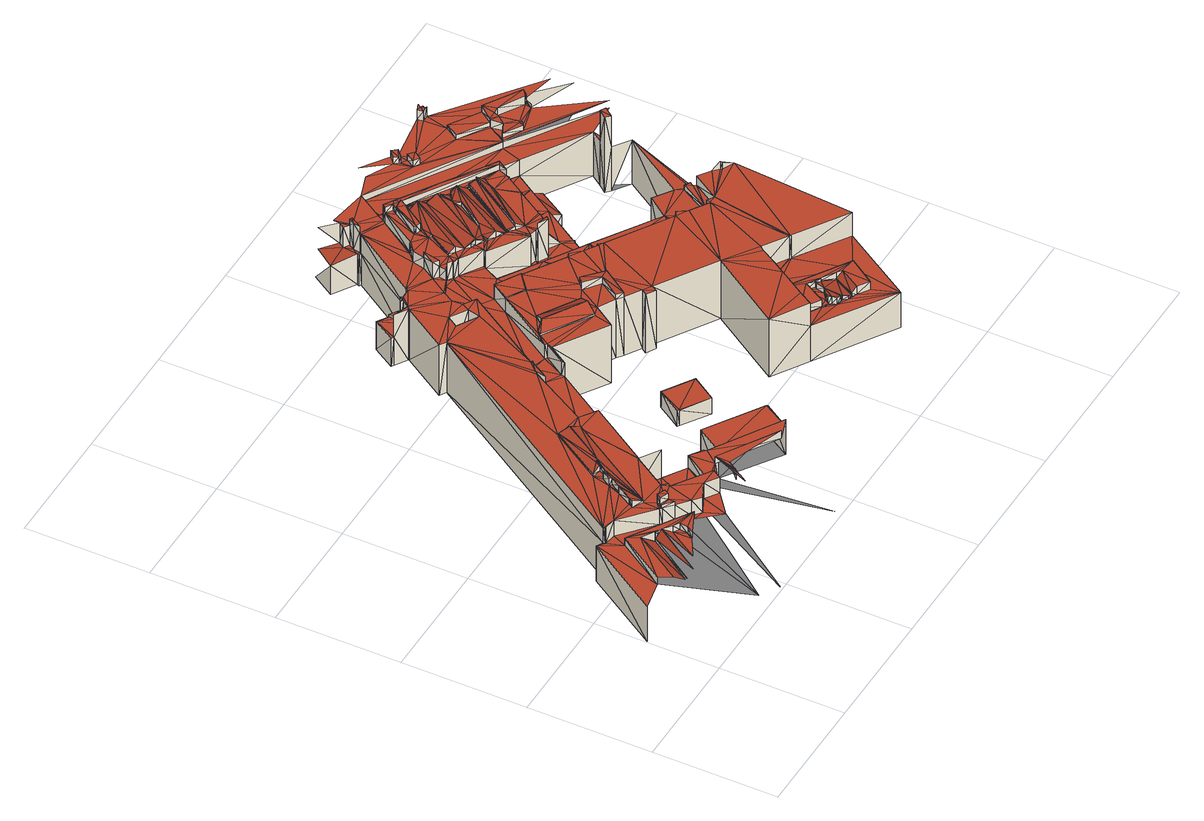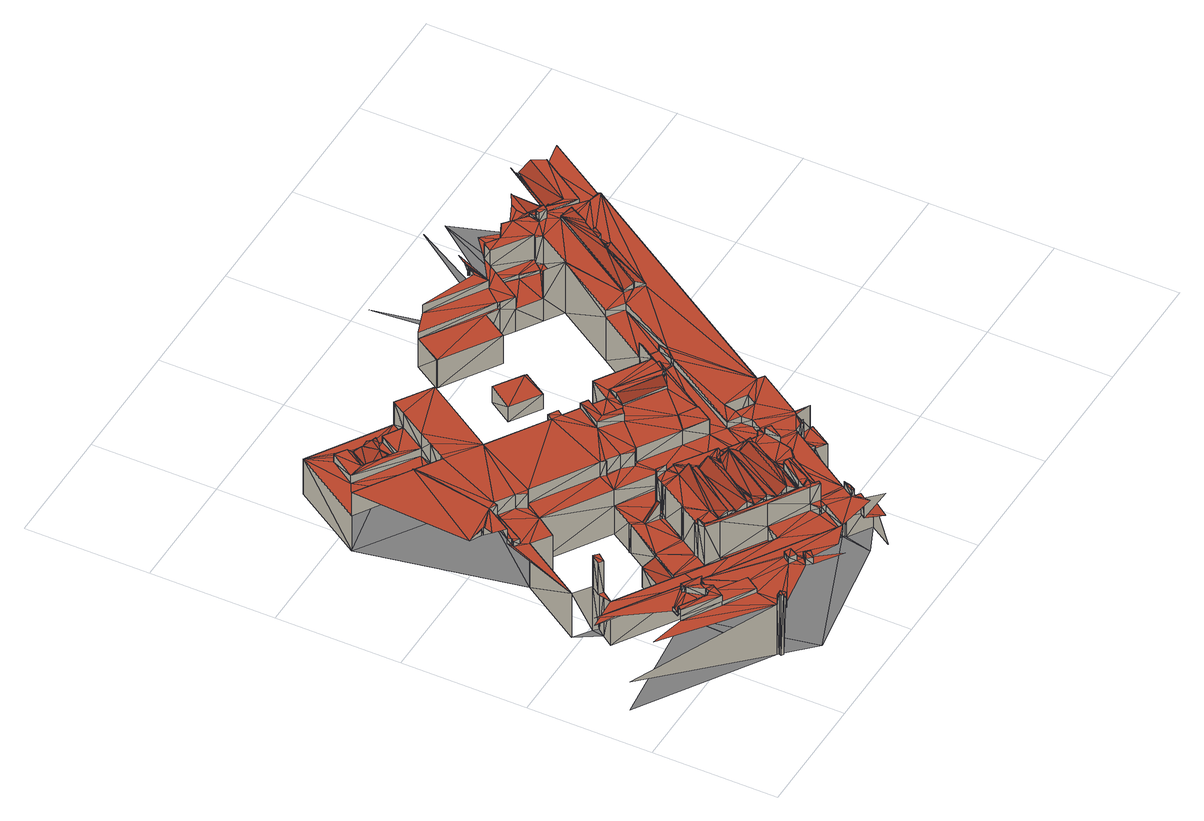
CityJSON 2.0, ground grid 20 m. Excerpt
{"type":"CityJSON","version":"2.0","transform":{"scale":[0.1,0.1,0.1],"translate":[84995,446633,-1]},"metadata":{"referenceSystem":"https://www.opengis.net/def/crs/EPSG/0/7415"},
"CityObjects":{
"building1":{"type":"Building","attributes":{"oorspronkelijk_bouwjaar":1928,"status":"Pand in gebruik","geconstateerd":false,"h_maaiveld":-0.438,"dak_type":"slanted","pw_datum":"2013-12-01","pw_actueel":"yes","pw_bron":"ahn3","reconstructie_methode":"tudelft3d-geoflow","versie_methode":"v21.03.1","kas_warenhuis":false,"ondergronds_type":"above ground","lod11_replace":false,"reconstruction_skipped":false},"geometry":[{"type":"MultiSurface","lod":"2.2","boundaries":[[[0,1,2]],[[0,3,1]],[[4,5,3]],[[1,6,2]],[[4,7,8]],[[9,2,6]],[[7,10,8]],[[1,3,11]],[[5,11,3]],[[5,4,8]],[[8,10,12]],[[1,9,6]],[[13,9,1]],[[13,1,14]],[[15,16,12]],[[14,1,11]],[[17,13,18]],[[18,13,14]],[[19,20,14]],[[20,17,18]],[[20,18,14]],[[16,21,22]],[[23,22,21]],[[19,14,24]],[[17,20,24]],[[20,19,24]],[[25,14,11]],[[5,8,26]],[[24,14,25]],[[5,26,27]],[[8,12,28]],[[28,26,8]],[[5,27,22]],[[29,23,30]],[[31,26,12]],[[26,28,12]],[[32,29,30]],[[31,16,33]],[[26,31,27]],[[34,32,35]],[[27,31,33]],[[25,11,36]],[[33,16,22]],[[5,37,11]],[[27,33,22]],[[22,23,29]],[[24,25,36]],[[22,38,5]],[[17,24,39]],[[40,41,34]],[[42,43,40]],[[29,32,44]],[[36,11,45]],[[41,32,34]],[[43,41,40]],[[46,24,47]],[[48,24,46]],[[44,32,49]],[[47,24,36]],[[49,32,41]],[[43,50,41]],[[45,11,37]],[[29,38,22]],[[50,44,49]],[[50,49,41]],[[44,38,29]],[[51,24,48]],[[42,38,43]],[[38,37,5]],[[52,53,46]],[[54,55,9]],[[48,46,56]],[[50,38,44]],[[53,56,46]],[[43,38,50]],[[52,46,57]],[[47,36,45]],[[58,47,45]],[[59,48,53]],[[60,47,58]],[[53,48,56]],[[58,45,60]],[[61,46,47]],[[60,45,62]],[[52,57,53]],[[63,47,60]],[[64,63,60]],[[65,63,64]],[[57,46,61]],[[66,62,45]],[[39,24,51]],[[63,67,47]],[[64,60,68]],[[66,60,62]],[[69,70,65]],[[65,67,63]],[[67,61,47]],[[59,51,48]],[[65,64,71]],[[59,53,72]],[[69,65,73]],[[74,17,39]],[[68,60,75]],[[75,60,66]],[[70,67,65]],[[72,53,57]],[[68,71,64]],[[69,76,70]],[[66,45,37]],[[65,71,73]],[[76,69,73]],[[72,51,59]],[[68,75,77]],[[71,68,77]],[[77,75,78]],[[70,79,67]],[[71,77,78]],[[73,71,78]],[[76,80,70]],[[78,75,79]],[[81,75,66]],[[82,72,57]],[[76,73,80]],[[79,73,78]],[[80,79,70]],[[80,73,79]],[[81,66,37]],[[79,75,83]],[[72,82,51]],[[83,75,81]],[[82,84,51]],[[67,85,61]],[[86,82,57]],[[39,51,84]],[[81,37,87]],[[67,79,85]],[[82,88,84]],[[83,81,87]],[[88,39,84]],[[87,37,89]],[[86,57,90]],[[83,91,79]],[[86,88,82]],[[92,83,87]],[[93,39,86]],[[86,39,88]],[[93,94,39]],[[93,86,95]],[[96,17,74]],[[79,91,85]],[[95,94,93]],[[74,39,94]],[[92,97,83]],[[90,57,98]],[[95,86,90]],[[92,87,97]],[[99,87,89]],[[95,90,94]],[[97,91,83]],[[74,94,100]],[[90,100,94]],[[85,101,102]],[[91,103,85]],[[91,104,101]],[[61,85,105]],[[106,74,107]],[[103,101,85]],[[102,101,108]],[[103,91,101]],[[107,74,100]],[[57,61,109]],[[90,110,100]],[[97,87,99]],[[111,55,54]],[[110,106,107]],[[108,112,102]],[[17,113,13]],[[13,114,9]],[[115,110,90]],[[100,110,107]],[[110,116,106]],[[101,112,108]],[[115,90,98]],[[99,89,117]],[[118,101,104]],[[115,119,110]],[[120,112,101]],[[91,121,104]],[[85,102,105]],[[119,116,110]],[[115,98,119]],[[116,119,98]],[[122,91,97]],[[118,120,101]],[[97,99,117]],[[123,102,112]],[[106,96,74]],[[111,124,55]],[[98,57,125]],[[120,126,112]],[[127,97,117]],[[128,54,9]],[[118,104,129]],[[122,121,91]],[[104,121,129]],[[130,106,116]],[[122,97,127]],[[131,120,118]],[[105,102,123]],[[131,126,120]],[[61,105,109]],[[127,117,122]],[[118,132,126]],[[131,118,126]],[[130,116,98]],[[122,117,121]],[[118,133,132]],[[134,112,126]],[[133,126,132]],[[118,129,135]],[[123,112,134]],[[136,124,137]],[[121,138,129]],[[130,96,106]],[[135,133,118]],[[125,57,109]],[[138,135,129]],[[121,117,139]],[[105,123,140]],[[140,141,105]],[[141,142,54]],[[143,130,98]],[[98,144,143]],[[138,121,139]],[[140,123,134]],[[109,105,141]],[[140,145,141]],[[145,142,141]],[[54,142,111]],[[146,126,133]],[[147,148,149]],[[150,151,152]],[[98,125,144]],[[113,17,96]],[[147,149,153]],[[154,149,155]],[[151,150,148]],[[153,149,154]],[[146,134,126]],[[156,147,153]],[[135,146,133]],[[138,157,135]],[[153,154,158]],[[140,134,145]],[[145,134,142]],[[156,153,158]],[[151,148,147]],[[156,158,159]],[[130,160,96]],[[156,151,147]],[[141,54,161]],[[143,160,130]],[[146,142,134]],[[142,146,111]],[[159,151,156]],[[139,157,138]],[[143,144,160]],[[144,162,160]],[[135,157,146]],[[144,125,162]],[[114,128,9]],[[163,96,160]],[[125,109,162]],[[146,124,111]],[[109,141,164]],[[160,162,163]],[[163,162,109]],[[157,139,165]],[[157,166,146]],[[124,146,137]],[[164,141,161]],[[161,54,128]],[[167,151,159]],[[168,157,165]],[[168,166,157]],[[146,166,137]],[[151,169,139]],[[170,137,171]],[[163,109,164]],[[165,172,168]],[[168,172,166]],[[113,114,13]],[[166,172,173]],[[166,171,137]],[[165,139,169]],[[163,164,174]],[[173,171,166]],[[175,96,163]],[[164,161,174]],[[167,169,151]],[[163,174,175]],[[165,176,172]],[[173,177,171]],[[172,176,173]],[[174,161,178]],[[177,179,171]],[[165,169,180]],[[161,128,178]],[[181,182,174]],[[96,175,113]],[[175,174,182]],[[181,174,178]],[[180,176,165]],[[179,183,171]],[[173,184,177]],[[178,128,185]],[[183,186,171]],[[173,176,184]],[[177,183,179]],[[185,128,114]],[[187,188,181]],[[181,189,182]],[[175,182,188]],[[188,189,181]],[[188,182,189]],[[187,181,190]],[[187,190,188]],[[178,191,181]],[[191,192,181]],[[190,181,192]],[[175,188,113]],[[193,191,178]],[[190,194,188]],[[195,191,193]],[[176,186,196]],[[184,183,177]],[[113,188,194]],[[190,192,197]],[[194,190,197]],[[194,197,198]],[[197,192,199]],[[197,199,198]],[[193,178,200]],[[201,178,185]],[[200,195,193]],[[195,202,191]],[[203,192,191]],[[199,192,203]],[[199,203,198]],[[183,204,186]],[[196,184,176]],[[196,186,204]],[[185,114,201]],[[200,178,201]],[[205,206,113]],[[207,195,200]],[[202,203,191]],[[113,206,114]],[[207,202,195]],[[184,204,183]],[[196,204,184]],[[208,203,202]],[[207,208,202]],[[208,207,209]],[[205,210,206]],[[206,211,114]],[[212,205,113]],[[213,113,194]],[[209,214,208]],[[194,198,215]],[[114,216,201]],[[200,201,217]],[[218,214,209]],[[203,219,198]],[[220,214,218]],[[114,211,221]],[[212,113,222]],[[207,200,223]],[[218,224,220]],[[114,221,216]],[[213,222,113]],[[211,206,210]],[[212,225,205]],[[220,226,214]],[[208,219,203]],[[225,210,205]],[[223,209,207]],[[227,228,229]],[[229,228,230]],[[224,226,220]],[[226,231,214]],[[222,221,212]],[[214,232,208]],[[218,209,233]],[[222,216,221]],[[231,234,214]],[[235,200,217]],[[212,221,211]],[[236,229,237]],[[238,229,230]],[[224,231,226]],[[239,231,224]],[[215,213,194]],[[227,240,228]],[[236,241,229]],[[230,228,240]],[[227,229,242]],[[235,223,200]],[[233,224,218]],[[237,229,238]],[[239,243,231]],[[237,241,236]],[[213,216,222]],[[216,244,201]],[[217,201,244]],[[241,245,229]],[[243,234,231]],[[237,238,225]],[[219,246,198]],[[225,238,210]],[[212,211,247]],[[242,240,227]],[[248,229,245]],[[237,225,241]],[[215,198,246]],[[234,232,214]],[[249,238,230]],[[242,229,248]],[[233,209,223]],[[232,219,208]],[[250,239,224]],[[240,249,230]],[[251,225,212]],[[247,211,252]],[[213,252,216]],[[241,253,245]],[[239,250,243]],[[254,210,238]],[[255,212,247]],[[251,241,225]],[[247,252,213]],[[210,256,211]],[[248,245,253]],[[257,253,241]],[[258,248,257]],[[257,241,259]],[[258,260,248]],[[242,261,240]],[[262,242,248]],[[255,251,212]],[[257,248,253]],[[256,252,211]],[[257,260,258]],[[233,250,224]],[[260,263,248]],[[264,248,263]],[[249,254,238]],[[243,265,234]],[[261,242,262]],[[235,217,244]],[[262,248,264]],[[260,257,259]],[[215,247,213]],[[261,249,240]],[[260,266,263]],[[267,266,260]],[[263,266,264]],[[260,259,267]],[[268,262,264]],[[241,269,259]],[[266,268,264]],[[268,261,262]],[[267,270,266]],[[259,270,267]],[[271,261,268]],[[223,235,272]],[[256,210,254]],[[273,241,251]],[[268,266,274]],[[268,274,271]],[[274,266,270]],[[255,275,251]],[[255,247,215]],[[251,275,276]],[[271,277,261]],[[261,278,249]],[[259,279,270]],[[233,223,280]],[[269,241,273]],[[272,235,244]],[[255,215,275]],[[281,232,234]],[[243,250,265]],[[254,249,278]],[[271,274,277]],[[277,278,261]],[[246,276,275]],[[274,270,279]],[[269,279,259]],[[250,233,280]],[[274,254,278]],[[251,276,273]],[[277,274,278]],[[223,272,280]],[[265,282,234]],[[215,246,275]],[[274,256,254]],[[283,234,282]],[[284,276,246]],[[285,274,279]],[[281,234,283]],[[273,276,284]],[[285,256,274]],[[269,285,279]],[[286,285,269]],[[287,232,281]],[[287,288,232]],[[232,289,219]],[[250,280,265]],[[280,272,282]],[[289,246,219]],[[265,280,282]],[[272,244,290]],[[291,287,281]],[[287,291,288]],[[286,269,292]],[[288,289,232]],[[292,269,273]],[[246,293,284]],[[273,284,294]],[[295,272,290]],[[282,272,296]],[[291,281,283]],[[297,291,283]],[[283,282,296]],[[294,292,273]],[[294,284,293]],[[289,298,246]],[[299,295,300]],[[301,295,290]],[[295,302,272]],[[298,293,246]],[[300,295,303]],[[303,295,301]],[[304,286,292]],[[305,291,297]],[[297,283,306]],[[288,291,305]],[[288,306,289]],[[272,302,296]],[[296,307,283]],[[299,302,295]],[[308,292,309]],[[294,310,292]],[[311,310,294]],[[312,216,252]],[[313,308,309]],[[309,292,310]],[[299,300,314]],[[309,310,311]],[[311,294,315]],[[316,294,293]],[[286,317,285]],[[285,318,256]],[[303,301,319]],[[308,320,292]],[[283,307,306]],[[321,307,296]],[[322,286,304]],[[315,309,311]],[[305,297,306]],[[305,306,288]],[[289,306,323]],[[313,324,308]],[[321,296,314]],[[325,326,327]],[[315,294,316]],[[328,307,321]],[[313,309,324]],[[293,298,316]],[[289,329,298]],[[300,303,330]],[[314,302,299]],[[331,303,319]],[[244,216,312]],[[332,289,323]],[[321,314,328]],[[324,320,308]],[[292,320,304]],[[333,319,334]],[[333,334,335]],[[324,309,320]],[[332,329,289]],[[314,296,302]],[[331,319,333]],[[315,316,336]],[[337,309,315]],[[335,334,319]],[[333,338,331]],[[298,339,316]],[[303,331,330]],[[338,333,335]],[[336,316,339]],[[309,337,320]],[[340,336,298]],[[300,341,314]],[[336,339,298]],[[340,298,342]],[[342,336,340]],[[328,341,307]],[[336,337,315]],[[320,322,304]],[[342,298,329]],[[319,343,335]],[[338,344,331]],[[325,327,345]],[[346,326,325]],[[341,300,330]],[[314,341,328]],[[317,286,322]],[[338,335,343]],[[342,337,336]],[[347,322,320]],[[344,338,343]],[[252,256,348]],[[331,344,330]],[[341,330,307]],[[346,349,326]],[[326,350,327]],[[244,312,290]],[[337,342,351]],[[306,307,352]],[[353,337,351]],[[306,354,323]],[[347,355,322]],[[342,329,356]],[[332,357,329]],[[358,353,351]],[[332,359,357]],[[347,320,360]],[[320,337,360]],[[342,361,351]],[[317,318,285]],[[256,318,362]],[[330,352,307]],[[312,301,290]],[[355,363,322]],[[355,347,364]],[[353,365,337]],[[358,351,361]],[[332,323,366]],[[329,357,367]],[[357,359,368]],[[369,361,342]],[[356,329,367]],[[369,342,356]],[[370,346,325]],[[350,345,327]],[[371,353,358]],[[355,364,363]],[[364,347,360]],[[364,372,363]],[[332,373,359]],[[317,322,363]],[[319,301,312]],[[349,374,326]],[[352,354,306]],[[375,356,357]],[[370,325,376]],[[349,346,370]],[[356,367,357]],[[377,378,379]],[[369,380,361]],[[360,337,365]],[[377,381,378]],[[344,343,350]],[[371,365,353]],[[366,323,354]],[[380,382,361]],[[356,383,369]],[[380,369,384]],[[344,385,330]],[[386,368,359]],[[369,383,384]],[[387,364,360]],[[375,388,356]],[[376,325,389]],[[382,380,390]],[[390,380,384]],[[312,343,319]],[[391,390,383]],[[390,384,383]],[[356,392,383]],[[393,377,379]],[[394,352,330]],[[391,383,395]],[[390,391,395]],[[366,373,332]],[[374,396,326]],[[375,357,397]],[[386,357,368]],[[372,398,363]],[[393,399,377]],[[364,400,372]],[[388,392,356]],[[370,376,401]],[[402,387,360]],[[365,371,360]],[[403,387,404]],[[395,383,392]],[[396,350,326]],[[399,405,377]],[[404,387,402]],[[395,406,390]],[[388,375,407]],[[408,402,360]],[[386,359,373]],[[409,360,371]],[[410,379,411]],[[352,412,354]],[[410,411,362]],[[378,413,379]],[[395,392,406]],[[404,402,414]],[[325,345,415]],[[406,392,416]],[[393,379,410]],[[358,361,417]],[[325,418,389]],[[411,379,362]],[[318,393,410]],[[416,392,419]],[[349,370,420]],[[318,410,362]],[[364,387,400]],[[421,416,419]],[[390,406,422]],[[419,392,388]],[[408,360,409]],[[423,412,352]],[[402,408,414]],[[424,404,414]],[[425,393,318]],[[388,426,419]],[[317,425,318]],[[427,370,401]],[[401,376,389]],[[398,317,363]],[[394,330,428]],[[407,375,429]],[[430,425,317]],[[412,366,354]],[[408,431,432]],[[414,408,432]],[[406,416,422]],[[422,416,421]],[[419,422,421]],[[352,394,423]],[[431,408,409]],[[393,425,433]],[[432,431,409]],[[426,422,419]],[[371,358,417]],[[426,388,407]],[[430,433,425]],[[434,435,430]],[[403,436,387]],[[393,433,399]],[[423,437,412]],[[396,344,350]],[[429,375,397]],[[430,435,433]],[[404,438,403]],[[312,252,439]],[[440,426,407]],[[426,440,422]],[[413,362,379]],[[397,357,386]],[[434,430,441]],[[394,437,423]],[[385,428,330]],[[442,390,422]],[[361,382,443]],[[435,434,444]],[[445,405,399]],[[435,446,433]],[[398,430,317]],[[427,447,370]],[[401,389,448]],[[433,449,399]],[[450,404,424]],[[400,398,372]],[[451,399,449]],[[374,349,420]],[[451,445,399]],[[440,407,452]],[[453,454,445]],[[448,389,455]],[[456,446,435]],[[433,446,449]],[[444,434,441]],[[424,414,457]],[[458,414,432]],[[446,451,449]],[[456,435,444]],[[453,451,446]],[[432,409,458]],[[389,418,455]],[[453,445,451]],[[452,407,429]],[[459,401,448]],[[256,362,460]],[[370,447,420]],[[422,440,461]],[[325,415,418]],[[452,462,440]],[[409,371,417]],[[463,448,455]],[[464,448,465]],[[456,441,446]],[[382,390,466]],[[394,467,437]],[[373,468,469]],[[400,387,470]],[[453,446,441]],[[438,436,403]],[[387,436,470]],[[464,471,448]],[[444,441,456]],[[465,448,463]],[[252,348,439]],[[455,418,463]],[[427,401,472]],[[473,441,430]],[[471,464,465]],[[452,429,462]],[[440,462,474]],[[453,441,475]],[[471,459,448]],[[465,463,476]],[[476,463,418]],[[450,438,404]],[[477,462,429]],[[478,429,397]],[[477,429,478]],[[386,373,479]],[[473,430,398]],[[461,442,422]],[[428,467,394]],[[480,366,412]],[[459,472,401]],[[481,465,476]],[[482,437,467]],[[476,418,481]],[[397,386,483]],[[462,477,484]],[[485,477,478]],[[412,437,480]],[[397,483,478]],[[486,485,478]],[[483,386,487]],[[485,484,477]],[[450,424,457]],[[457,414,458]],[[484,474,462]],[[485,486,488]],[[373,489,468]],[[366,480,373]],[[488,484,485]],[[490,471,465]],[[479,373,469]],[[481,418,491]],[[458,409,492]],[[471,490,459]],[[491,418,493]],[[486,478,494]],[[494,478,483]],[[488,486,495]],[[469,468,496]],[[487,386,479]],[[490,465,481]],[[483,487,479]],[[447,427,472]],[[418,497,493]],[[498,390,442]],[[428,482,467]],[[495,486,494]],[[499,482,428]],[[481,491,500]],[[417,361,443]],[[500,491,493]],[[501,420,502]],[[374,420,503]],[[415,345,504]],[[499,428,385]],[[505,506,400]],[[400,473,398]],[[499,507,482]],[[490,508,459]],[[492,409,417]],[[509,483,479]],[[500,493,510]],[[505,400,511]],[[490,481,500]],[[508,472,459]],[[512,400,470]],[[513,441,473]],[[503,396,374]],[[436,511,470]],[[385,507,499]],[[506,473,400]],[[468,514,496]],[[344,396,515]],[[510,493,497]],[[494,483,516]],[[480,437,482]],[[511,506,505]],[[344,515,385]],[[516,483,509]],[[511,400,512]],[[511,512,470]],[[517,500,510]],[[438,518,436]],[[519,495,516]],[[516,495,494]],[[510,497,517]],[[509,479,520]],[[496,479,469]],[[457,458,492]],[[503,420,501]],[[521,501,502]],[[450,522,438]],[[436,518,511]],[[520,479,496]],[[517,497,523]],[[506,524,473]],[[490,525,508]],[[420,447,526]],[[518,450,457]],[[520,516,509]],[[468,489,514]],[[525,472,508]],[[511,527,506]],[[418,415,497]],[[457,492,528]],[[523,497,529]],[[502,530,521]],[[531,517,532]],[[533,517,523]],[[522,518,438]],[[534,475,441]],[[532,517,533]],[[535,525,490]],[[480,482,507]],[[443,382,466]],[[536,447,472]],[[373,480,489]],[[461,537,442]],[[350,343,538]],[[527,524,506]],[[539,513,473]],[[518,457,528]],[[522,450,518]],[[523,529,533]],[[532,533,529]],[[540,472,525]],[[524,539,473]],[[518,527,511]],[[514,520,496]],[[541,520,542]],[[440,474,543]],[[544,390,498]],[[535,490,545]],[[536,472,540]],[[546,447,536]],[[535,536,525]],[[547,532,529]],[[461,440,543]],[[541,548,520]],[[466,390,544]],[[492,549,528]],[[513,539,550]],[[536,540,525]],[[503,551,396]],[[490,500,552]],[[501,521,553]],[[447,546,526]],[[417,549,492]],[[552,500,517]],[[539,554,550]],[[348,256,460]],[[542,520,514]],[[535,545,536]],[[497,415,529]],[[513,534,441]],[[524,555,556]],[[550,554,557]],[[520,558,516]],[[548,541,542]],[[556,539,524]],[[546,536,559]],[[420,560,502]],[[539,556,554]],[[503,501,561]],[[531,562,517]],[[553,521,530]],[[556,555,557]],[[548,563,520]],[[532,562,531]],[[559,536,545]],[[564,547,529]],[[556,557,554]],[[546,559,526]],[[538,343,312]],[[549,565,528]],[[542,514,563]],[[488,566,484]],[[484,566,474]],[[417,567,549]],[[558,520,563]],[[490,552,545]],[[559,545,526]],[[526,545,568]],[[548,542,563]],[[563,514,569]],[[547,570,532]],[[501,553,571]],[[537,572,442]],[[551,573,396]],[[350,574,345]],[[572,575,442]],[[567,565,549]],[[528,565,576]],[[575,498,442]],[[564,529,577]],[[513,550,534]],[[417,443,567]],[[415,577,529]],[[551,503,561]],[[528,576,578]],[[561,501,571]],[[553,530,579]],[[488,495,580]],[[528,578,581]],[[563,569,582]],[[565,567,443]],[[583,569,514]],[[584,516,558]],[[545,552,568]],[[550,557,585]],[[586,530,502]],[[526,568,587]],[[420,526,560]],[[385,588,507]],[[562,552,517]],[[519,580,495]],[[565,443,576]],[[547,564,570]],[[524,589,555]],[[527,590,524]],[[590,527,518]],[[558,563,582]],[[582,569,591]],[[584,592,516]],[[516,593,519]],[[443,578,576]],[[532,570,562]],[[571,553,579]],[[591,569,583]],[[578,443,594]],[[528,581,595]],[[537,461,543]],[[514,489,596]],[[594,581,578]],[[587,568,562]],[[562,568,552]],[[561,571,597]],[[582,591,598]],[[574,504,345]],[[571,579,597]],[[558,582,599]],[[551,561,573]],[[600,561,597]],[[443,466,594]],[[600,597,579]],[[598,591,583]],[[598,601,582]],[[594,602,581]],[[572,537,575]],[[584,558,599]],[[583,514,596]],[[573,561,600]],[[603,582,601]],[[599,582,603]],[[534,550,585]],[[489,312,604]],[[605,498,575]],[[606,601,598]],[[607,601,606]],[[608,575,537]],[[584,599,609]],[[466,544,594]],[[594,544,602]],[[557,555,610]],[[608,605,575]],[[611,607,606]],[[609,599,603]],[[498,605,608]],[[607,612,601]],[[609,592,584]],[[528,595,613]],[[603,601,612]],[[609,603,592]],[[614,603,615]],[[592,603,614]],[[587,562,570]],[[603,612,615]],[[611,612,607]],[[614,615,616]],[[595,581,602]],[[612,616,615]],[[617,544,498]],[[608,617,498]],[[564,577,560]],[[530,618,579]],[[606,598,596]],[[596,598,583]],[[544,617,602]],[[415,586,577]],[[526,587,560]],[[560,586,502]],[[619,516,592]],[[543,474,620]],[[617,621,602]],[[524,590,589]],[[595,602,621]],[[480,507,622]],[[623,611,606]],[[489,604,596]],[[617,624,621]],[[624,595,621]],[[611,623,612]],[[612,623,616]],[[570,564,560]],[[625,617,608]],[[608,537,543]],[[620,474,626]],[[604,312,439]],[[627,600,579]],[[628,566,488]],[[474,566,626]],[[625,624,617]],[[623,606,596]],[[573,600,629]],[[595,624,625]],[[518,528,630]],[[631,625,608]],[[587,570,560]],[[557,610,585]],[[632,633,608]],[[608,633,631]],[[396,573,634]],[[488,580,628]],[[555,589,610]],[[595,625,613]],[[592,614,619]],[[519,593,635]],[[618,530,586]],[[489,538,312]],[[480,622,489]],[[608,543,632]],[[362,413,636]],[[515,588,385]],[[616,637,614]],[[631,633,625]],[[560,577,586]],[[519,635,638]],[[613,625,633]],[[632,613,633]],[[593,516,619]],[[638,580,519]],[[639,613,632]],[[623,596,640]],[[515,396,641]],[[640,596,604]],[[618,627,579]],[[632,543,639]],[[604,439,642]],[[623,637,616]],[[629,600,627]],[[639,643,613]],[[642,439,644]],[[439,348,644]],[[642,640,604]],[[543,643,639]],[[642,644,640]],[[640,644,348]],[[588,622,507]],[[528,613,645]],[[630,590,518]],[[619,614,646]],[[647,613,643]],[[637,646,614]],[[643,543,620]],[[415,504,574]],[[589,648,649]],[[396,634,641]],[[629,627,650]],[[650,627,618]],[[651,629,650]],[[650,618,652]],[[651,650,652]],[[647,643,620]],[[626,566,620]],[[610,589,649]],[[566,647,620]],[[634,573,629]],[[628,647,566]],[[653,647,628]],[[590,654,589]],[[589,655,648]],[[656,623,640]],[[619,646,657]],[[658,586,415]],[[657,646,637]],[[628,580,653]],[[657,659,619]],[[657,637,660]],[[653,661,647]],[[659,593,619]],[[662,635,593]],[[489,622,538]],[[659,657,660]],[[640,348,663]],[[460,362,664]],[[580,661,653]],[[515,665,588]],[[656,637,623]],[[648,655,649]],[[666,662,593]],[[635,662,666]],[[630,528,645]],[[645,613,647]],[[667,665,515]],[[638,635,668]],[[515,641,667]],[[638,668,580]],[[580,668,661]],[[669,534,670]],[[671,593,659]],[[659,660,671]],[[668,635,666]],[[538,672,350]],[[629,651,673]],[[667,674,665]],[[668,666,661]],[[658,618,586]],[[588,665,622]],[[637,656,660]],[[641,674,667]],[[652,618,658]],[[651,652,675]],[[654,655,589]],[[645,647,661]],[[666,593,676]],[[665,674,622]],[[630,654,590]],[[671,660,677]],[[656,640,663]],[[663,348,460]],[[671,676,593]],[[610,649,678]],[[574,350,672]],[[645,661,666]],[[534,585,679]],[[660,656,677]],[[641,680,674]],[[658,415,574]],[[362,681,664]],[[634,629,673]],[[671,677,682]],[[682,677,683]],[[674,684,622]],[[682,676,671]],[[645,666,676]],[[655,678,649]],[[634,680,641]],[[682,683,685]],[[656,683,677]],[[676,682,685]],[[674,680,684]],[[610,686,585]],[[687,669,670]],[[688,645,676]],[[675,652,658]],[[654,689,655]],[[655,690,691]],[[692,610,678]],[[688,676,689]],[[690,676,685]],[[630,645,688]],[[681,362,636]],[[622,693,538]],[[655,691,694]],[[634,695,680]],[[630,689,654]],[[688,689,630]],[[696,695,634]],[[680,695,684]],[[663,460,697]],[[689,690,655]],[[689,676,690]],[[634,673,696]],[[691,690,694]],[[698,699,687]],[[696,700,695]],[[670,534,679]],[[683,701,685]],[[697,460,702]],[[678,655,694]],[[703,687,704]],[[705,687,670]],[[704,687,705]],[[656,701,683]],[[706,705,670]],[[673,700,696]],[[707,670,708]],[[704,705,709]],[[693,710,538]],[[709,705,706]],[[707,711,670]],[[703,698,687]],[[656,663,701]],[[706,670,711]],[[704,712,703]],[[708,670,713]],[[701,690,685]],[[622,684,714]],[[715,711,707]],[[709,716,704]],[[712,698,703]],[[709,706,717]],[[718,707,708]],[[664,702,460]],[[697,719,663]],[[673,651,720]],[[715,707,718]],[[538,710,672]],[[693,622,721]],[[706,711,717]],[[704,716,712]],[[695,714,684]],[[708,713,722]],[[720,651,675]],[[692,686,610]],[[716,709,717]],[[715,718,711]],[[712,716,698]],[[695,700,723]],[[718,708,722]],[[722,717,711]],[[718,722,711]],[[716,717,698]],[[701,663,719]],[[673,723,700]],[[697,702,724]],[[622,714,721]],[[690,725,694]],[[693,721,710]],[[692,678,726]],[[725,678,694]],[[679,585,686]],[[727,714,695]],[[727,695,728]],[[729,719,697]],[[702,664,724]],[[728,695,723]],[[713,670,679]],[[701,725,690]],[[721,672,710]],[[730,723,673]],[[729,697,724]],[[722,713,731]],[[673,732,730]],[[719,729,664]],[[701,719,725]],[[681,719,664]],[[729,724,664]],[[726,678,725]],[[673,733,732]],[[714,734,721]],[[728,723,735]],[[727,736,714]],[[723,737,735]],[[727,728,736]],[[673,738,733]],[[728,735,734]],[[735,737,734]],[[722,739,717]],[[736,734,714]],[[736,728,734]],[[726,686,692]],[[725,719,681]],[[673,720,738]],[[731,713,679]],[[731,740,722]],[[733,741,732]],[[741,733,742]],[[742,733,738]],[[743,722,740]],[[721,744,672]],[[720,741,742]],[[742,738,720]],[[722,743,739]],[[744,721,734]],[[744,734,737]],[[679,745,731]],[[746,747,731]],[[748,749,679]],[[749,745,679]],[[749,748,750]],[[749,750,745]],[[751,681,636]],[[746,731,752]],[[750,753,745]],[[747,740,731]],[[726,725,754]],[[755,725,681]],[[745,756,731]],[[746,757,747]],[[748,758,750]],[[753,756,745]],[[759,760,750]],[[750,760,753]],[[759,750,758]],[[726,754,686]],[[681,751,761]],[[731,756,752]],[[757,746,752]],[[762,760,759]],[[753,760,756]],[[763,759,758]],[[759,764,762]],[[763,764,759]],[[765,739,743]],[[743,740,766]],[[767,739,765]],[[744,768,672]],[[747,769,740]],[[770,767,765]],[[762,756,760]],[[765,743,771]],[[772,756,762]],[[767,773,739]],[[774,770,765]],[[772,757,756]],[[775,757,772]],[[756,757,752]],[[774,765,771]],[[771,743,766]],[[776,767,770]],[[772,762,777]],[[757,778,747]],[[779,780,781]],[[763,758,782]],[[777,775,772]],[[774,766,751]],[[774,751,783]],[[784,785,751]],[[783,770,774]],[[770,785,784]],[[764,786,762]],[[769,766,740]],[[770,784,776]],[[771,766,774]],[[751,766,761]],[[783,751,785]],[[763,787,764]],[[783,785,770]],[[786,777,762]],[[788,779,781]],[[781,780,789]],[[787,763,782]],[[779,790,780]],[[764,782,791]],[[754,725,755]],[[764,791,792]],[[787,782,764]],[[792,791,782]],[[786,764,792]],[[780,793,789]],[[779,788,794]],[[795,775,777]],[[786,792,796]],[[775,778,757]],[[777,786,796]],[[778,769,747]],[[794,790,779]],[[780,790,793]],[[777,796,797]],[[748,679,798]],[[799,679,686]],[[788,781,800]],[[795,777,797]],[[801,775,795]],[[796,792,802]],[[781,789,744]],[[788,803,794]],[[801,778,775]],[[797,796,802]],[[793,768,789]],[[803,788,800]],[[794,803,790]],[[795,797,802]],[[803,800,790]],[[782,758,804]],[[805,801,795]],[[798,758,748]],[[805,795,802]],[[790,754,793]],[[792,782,804]],[[790,800,754]],[[754,755,793]],[[802,792,806]],[[754,799,686]],[[769,807,766]],[[805,802,806]],[[801,808,778]],[[769,778,807]],[[801,805,809]],[[792,804,806]],[[761,810,681]],[[811,805,806]],[[758,798,804]],[[809,805,811]],[[809,808,801]],[[778,808,807]],[[812,813,804]],[[806,804,814]],[[813,814,804]],[[813,811,806]],[[766,815,761]],[[813,806,814]],[[816,811,813]],[[816,809,811]],[[807,817,766]]],"semantics":{"surfaces":[{"type":"WallSurface"},{"type":"RoofSurface"},{"type":"GroundSurface"}],"values":[0,1,0,0,1,2,1,1,0,1,1,0,0,1,0,1,0,1,0,0,0,1,0,0,1,1,1,1,0,1,1,0,1,1,0,0,1,0,1,1,0,1,1,0,0,0,0,1,1,1,0,0,1,1,0,1,1,0,0,1,0,1,1,0,0,1,1,1,0,0,2,1,1,0,1,0,0,0,0,1,0,0,1,0,1,1,0,0,0,1,1,1,0,0,0,0,1,0,1,1,0,1,0,0,0,1,1,1,1,1,0,0,0,0,1,0,0,0,1,1,0,1,0,0,0,0,1,1,0,0,0,1,1,1,1,1,0,0,1,1,1,1,0,0,0,0,0,1,1,1,0,1,1,1,1,0,1,0,1,1,0,0,1,0,1,0,0,0,0,1,0,0,0,2,0,1,0,0,0,0,1,0,1,1,1,0,0,0,0,0,1,0,1,1,0,1,0,2,1,0,0,2,1,0,0,1,1,1,0,0,1,0,0,0,1,0,0,1,1,1,1,2,0,0,0,0,0,1,0,1,0,1,1,1,0,1,1,0,0,1,0,1,1,1,0,0,1,0,1,1,0,0,0,0,0,0,1,0,0,1,0,0,1,0,1,1,0,0,0,0,2,1,0,0,1,1,1,1,0,0,0,0,1,1,0,0,0,2,1,0,0,0,1,0,1,0,0,1,0,0,0,0,0,1,1,0,1,0,1,1,0,1,0,2,1,0,2,1,0,2,0,1,0,0,0,0,1,1,1,0,1,0,1,0,0,0,1,0,1,0,0,0,0,0,1,0,1,1,1,2,1,0,2,0,0,1,1,0,0,0,0,0,0,1,0,2,1,1,1,0,2,0,0,1,0,2,1,1,1,2,1,2,1,0,0,0,1,0,0,0,1,0,1,0,0,1,0,0,0,0,0,0,1,0,0,2,1,1,1,0,0,1,0,2,2,0,0,0,1,0,0,0,1,1,0,1,2,1,0,0,1,2,1,0,0,0,1,2,1,1,0,2,1,0,0,1,0,0,1,1,0,2,1,1,0,1,2,0,1,0,1,1,1,0,0,0,0,1,0,1,0,0,0,0,0,1,2,1,1,1,1,0,1,0,0,0,0,0,1,0,0,1,1,2,1,0,1,1,0,0,0,0,0,1,0,0,0,1,1,1,1,0,0,0,0,0,0,0,0,1,1,0,0,0,1,1,0,1,1,0,0,1,0,0,1,1,0,1,0,0,1,1,0,0,1,1,0,1,0,1,1,0,0,1,0,2,0,0,1,0,0,0,0,0,0,0,1,0,1,1,0,0,0,1,0,0,0,0,0,1,1,0,0,0,2,1,1,0,0,0,0,0,1,0,0,0,1,2,1,1,1,0,0,1,0,1,0,0,1,0,1,0,0,2,1,0,0,0,1,1,0,1,0,0,2,1,0,1,0,2,1,1,0,0,0,0,1,0,0,1,1,1,0,0,1,2,0,1,0,0,1,1,0,1,0,1,0,2,1,0,1,0,0,1,2,1,0,0,0,0,0,0,0,1,0,0,0,1,1,1,0,1,1,1,1,1,1,0,0,2,0,0,1,0,1,0,1,0,1,0,0,1,1,0,1,0,1,0,0,0,0,1,0,1,1,1,1,1,0,0,0,2,0,0,0,0,0,1,1,2,1,1,0,0,1,0,1,1,1,0,1,0,1,0,0,0,0,1,1,1,0,1,0,0,0,0,1,1,0,1,1,1,1,0,0,0,0,1,0,0,1,0,1,2,0,1,2,0,0,0,1,1,1,1,1,0,1,1,0,1,1,0,0,0,0,0,0,0,0,0,0,0,0,0,1,1,1,1,0,0,1,2,1,1,1,1,1,0,0,0,0,0,0,1,1,0,0,0,0,0,2,1,0,1,1,0,1,1,0,0,0,1,1,1,1,1,1,0,0,1,1,1,1,0,0,1,0,1,1,0,0,0,0,0,0,1,0,0,0,1,0,0,1,0,1,0,1,1,1,1,1,0,0,1,1,0,0,0,0,1,0,0,0,0,1,0,0,0,0,1,0,0,0,1,1,1,1,1,0,0,0,1,1,0,1,1,1,1,1,0,0,1,0,0,0,0,0,0,0,0,0,1,1,0,0,0,0,1,0,1,1,1,1,1,1,1,1,0,0,0,1,0,0,1,1,0,0,0,2,0,1,0,0,1,0,1,1,1,0,0,1,1,1,0,0,0,0,1,0,0,1,0,0,1,1,0,1,0,1,0,2,0,1,1,1,0,1,1,1,1,0,0,0,0,0,0,0,0,1,0,0,0,1,2,1,0,0,0,0,1,1,0,0,0,0,1,1,0,1,2,1,0,1,1,0,0,1,1,0,1,1,0,1,1,0,0,1,1,1,1,1,0,1,0,0,0,1,1,0,0,1,0,0,1,1,1,1,0,1,1,1,1,1,0,0,0,0,0,2,0,0,0,0,1,1,0,1,0,0,0,1,0,1,1,0,0,0,0,0,1,0,0,0,1,1,1,0,0,0,1,1,1,0,0,0,0,0,0,1,1,0,1,1,0,1,0,0,0,1,1,0,1,1,0,0,1,1,1,1,0,0,0,0,1,1,1,1,0,1,0,0,1,1,0,0,0,1,1,1,0,0,1,1,1,1,0,1,1,0,0,1,2,0,1,0,0,1,1,0,1,0,0,1,1,1,1,1,0,1,0,0,0,2,1,0,0,0,1,1,1,0,1,1,0,0,0,1,0,0,1,0,0,1,0,0,1,1,0,0,0,0,1,0,1,0,1,1,0,0,1,0,0,0,0,2,0,0,1,1,1,0,0,1,0,1,1,0,0,1,1,0,0,2,1,0,0,1,1,1,0,1,0,0,1,1,1,1,0,0,0,1,0,2,1,0,1,0,0,2,1,0,0,1,1,1,1,0,0,1,0,1,1,1,0,0,0,0,0,0,0,0,2,0,0,0,1,1,0,0,0,0,0,1,1,1,0,1,1,0,0,0,1,0,1,1,0,0,0,0,0,0,0,0,1,1,0,1,1,0,1,0,0,1,2,1,1,1,2,1,1,1,0,0,1,1,0,0,0,1,0,1,0,0,0,0,0,1,1,0,0,0,0,0,1,1,2,1,1,1,0,0,0,1,1,0,0,0,0,0,1,1,0,0,0,1,1,0,1,1,0,0,1,0,1,1,1,0,0,0,1,0,1,0,1,1,1,1,0,0,0,1,0,2,0,0,0,0,0,1,1,1,1,0,0,0,1,2,1,0,0,1,0,1,1,0,1,0,0,0,1,0,0,0,0,1,0,0,0,1,0,1,1,1,0,0,1,0,0,2,1,0,1,1,0,0,0,0,1,0,1,0,0,0,0,0,0,0,0,1,0,2,1,1,0,0,0,0,0,0,0,0,0,0,0,1,1,0,1,0,1,2,0,0,0,0,1,1,1,0,0,1,1,0,1,1,1,0,0,0,1,1,2,0,1,1,0,0,0,1,0,0,0,0,0,1,1]}}]},
"building2":{"type":"Building","attributes":{"oorspronkelijk_bouwjaar":1960,"status":"Pand in gebruik","geconstateerd":false,"h_maaiveld":0.107,"dak_type":"single horizontal","pw_datum":"2013-12-01","pw_actueel":"yes","pw_bron":"ahn3","reconstructie_methode":"tudelft3d-geoflow","versie_methode":"v21.03.1","kas_warenhuis":false,"ondergronds_type":"above ground","lod11_replace":false,"reconstruction_skipped":false},"geometry":[{"type":"Solid","lod":"2.2","boundaries":[[[[818,819,820]],[[821,820,822]],[[823,818,820]],[[823,820,821]],[[824,818,825]],[[825,818,823]],[[826,819,818]],[[824,826,818]],[[825,823,827]],[[827,823,821]],[[828,822,820]],[[829,828,820]],[[829,820,819]],[[826,829,819]],[[827,821,822]],[[828,827,822]],[[829,827,828]],[[824,829,826]],[[824,825,829]],[[829,825,827]]]],"semantics":{"surfaces":[{"type":"GroundSurface"},{"type":"WallSurface"},{"type":"RoofSurface"}],"values":[[0,0,0,0,1,1,1,1,1,1,1,1,1,1,1,1,2,2,2,2]]}}]}
},
"vertices":[
[3,116,72],[81,239,72],[3,116,6],[50,125,72],[50,125,86],[101,204,86],[81,239,6],[61,106,86],[112,185,86],[91,233,6],[78,96,72],[101,204,72],[131,171,69],[91,233,72],[92,230,72],[81,94,72],[131,171,74],[91,233,101],[92,231,72],[92,230,101],[92,231,101],[89,89,86],[141,167,86],[141,167,87],[111,227,101],[111,227,72],[132,173,86],[136,170,86],[132,173,69],[142,167,86],[125,109,73],[131,171,86],[155,157,74],[136,170,80],[156,127,74],[125,109,74],[163,182,72],[196,144,72],[196,144,86],[172,267,101],[157,127,74],[163,137,74],[157,127,86],[163,137,86],[155,157,86],[165,179,72],[148,217,101],[163,182,101],[151,224,101],[165,151,74],[165,151,86],[164,247,101],[148,217,113],[152,224,113],[243,258,6],[161,23,6],[152,224,101],[164,208,105],[165,179,101],[151,224,113],[166,180,101],[164,208,101],[166,180,72],[167,183,101],[166,180,107],[167,183,107],[181,167,72],[173,191,101],[181,167,107],[167,183,118],[173,191,118],[181,177,107],[164,247,114],[181,178,107],[179,296,101],[181,167,101],[181,178,118],[181,177,101],[181,178,101],[185,185,101],[185,185,118],[200,151,72],[168,250,113],[200,151,101],[168,250,101],[208,204,101],[177,265,113],[213,140,72],[177,265,101],[226,110,72],[187,281,113],[212,192,101],[213,140,101],[172,267,115],[181,281,101],[181,281,116],[232,380,101],[240,153,101],[202,301,113],[240,153,72],[187,281,101],[216,196,54],[208,204,48],[216,196,101],[212,192,54],[242,258,101],[179,296,105],[194,294,101],[216,196,48],[260,360,101],[194,294,111],[272,239,6],[227,209,48],[331,610,101],[331,610,6],[194,294,114],[198,301,111],[261,138,72],[251,188,55],[198,301,114],[227,209,54],[270,153,72],[270,153,101],[242,258,48],[310,215,6],[260,360,105],[252,189,48],[261,138,101],[305,355,6],[270,153,55],[232,380,105],[252,189,55],[251,188,48],[278,165,48],[273,238,48],[278,165,55],[191,5,6],[331,201,6],[278,165,72],[312,173,72],[273,238,101],[243,258,101],[272,239,48],[244,369,113],[246,368,112],[272,239,101],[310,215,48],[300,133,86],[294,124,86],[300,133,78],[294,123,86],[312,173,86],[286,111,86],[303,137,86],[303,137,73],[300,133,69],[303,138,86],[310,215,71],[303,138,74],[311,149,86],[244,369,101],[305,355,89],[246,368,101],[279,373,101],[305,355,101],[332,197,71],[331,201,59],[402,116,87],[331,201,71],[402,116,72],[367,12,6],[351,189,6],[332,197,59],[351,189,59],[279,373,89],[331,466,101],[441,129,59],[378,231,59],[357,436,89],[378,231,6],[441,129,72],[333,455,89],[331,466,89],[466,174,6],[466,174,59],[357,436,6],[441,129,6],[333,455,101],[336,471,101],[336,471,89],[350,483,101],[358,442,89],[350,483,89],[357,436,115],[350,487,101],[358,442,115],[468,172,59],[353,485,101],[350,487,89],[353,485,89],[377,468,115],[377,468,6],[381,477,89],[377,479,89],[468,172,6],[321,617,101],[321,617,6],[381,477,115],[377,479,115],[392,494,115],[367,689,6],[378,632,6],[378,632,101],[401,595,101],[394,498,115],[431,616,101],[401,595,6],[458,416,6],[392,494,118],[437,573,89],[394,498,121],[367,615,6],[367,615,101],[465,446,115],[412,502,127],[367,689,101],[412,502,115],[342,705,59],[342,705,6],[346,703,59],[346,703,6],[412,503,115],[437,573,115],[465,446,118],[422,516,115],[458,416,115],[346,703,101],[366,690,101],[366,690,6],[412,503,127],[364,740,6],[372,694,101],[364,740,59],[422,516,119],[481,451,6],[372,694,59],[431,616,89],[405,616,101],[376,708,59],[381,729,6],[475,463,127],[411,645,101],[405,616,6],[380,706,59],[393,720,6],[412,628,101],[403,713,6],[380,706,101],[376,708,101],[386,709,101],[381,708,101],[381,729,59],[381,719,59],[381,708,59],[384,713,59],[484,478,119],[384,713,64],[384,713,101],[381,719,64],[401,710,101],[386,709,64],[381,729,64],[481,451,115],[421,662,101],[393,720,64],[412,628,89],[411,645,89],[393,721,64],[393,721,6],[401,710,65],[475,463,115],[465,556,116],[484,478,116],[466,556,116],[421,662,89],[403,713,65],[403,713,101],[437,573,117],[454,600,117],[454,600,89],[507,435,6],[465,556,117],[439,690,101],[445,672,89],[445,672,101],[507,435,116],[503,487,116],[466,556,117],[464,670,89],[507,435,126],[517,428,125],[517,428,6],[528,468,116],[517,428,116],[453,712,101],[491,577,118],[491,577,116],[512,495,116],[439,690,132],[447,684,121],[447,684,101],[445,672,121],[620,537,6],[447,684,132],[528,468,128],[457,678,121],[457,678,89],[474,823,101],[474,823,64],[542,412,6],[453,712,121],[503,487,130],[457,731,101],[491,577,89],[453,712,132],[629,191,73],[573,226,115],[573,226,6],[512,495,130],[473,668,89],[543,469,116],[542,412,116],[493,617,89],[536,403,116],[536,403,6],[551,394,6],[466,673,121],[473,683,121],[551,394,116],[466,673,89],[464,670,121],[543,469,128],[473,668,121],[556,403,6],[556,403,116],[629,191,6],[629,191,116],[457,731,121],[644,576,6],[642,213,116],[649,344,6],[483,678,121],[554,537,116],[473,683,124],[554,537,89],[471,744,121],[508,646,121],[505,641,89],[483,678,133],[493,617,63],[494,726,121],[497,670,121],[474,823,6],[471,744,101],[472,743,121],[498,723,121],[556,577,89],[508,646,89],[505,641,63],[503,664,121],[642,213,87],[498,723,124],[472,743,101],[556,577,64],[669,256,116],[505,641,121],[642,213,73],[436,851,60],[436,851,6],[472,828,6],[503,664,127],[458,887,6],[511,661,133],[510,660,121],[511,661,121],[604,506,116],[564,601,64],[490,747,121],[527,650,121],[671,195,73],[511,661,131],[510,660,131],[522,653,121],[472,828,64],[576,524,116],[522,653,124],[649,344,116],[564,601,121],[510,804,101],[475,852,63],[510,804,121],[671,195,75],[493,745,121],[490,747,135],[493,745,135],[459,883,60],[523,654,124],[538,643,121],[500,742,121],[504,741,121],[470,824,64],[470,824,6],[562,539,89],[482,871,6],[500,743,121],[752,112,72],[523,654,121],[542,770,133],[688,179,72],[525,652,121],[669,256,87],[523,654,119],[532,662,122],[562,539,116],[500,743,135],[476,826,64],[527,650,124],[671,195,87],[597,510,116],[548,637,121],[476,826,101],[500,742,118],[500,743,118],[478,837,64],[476,826,113],[478,837,113],[515,789,132],[576,524,89],[515,789,135],[641,571,6],[538,643,133],[487,844,101],[548,675,119],[555,762,121],[487,844,113],[481,861,63],[483,846,101],[691,230,87],[680,189,75],[483,846,64],[524,779,135],[475,852,101],[548,637,124],[481,861,101],[459,883,101],[680,189,73],[483,846,113],[524,779,121],[524,779,118],[685,196,75],[682,635,6],[548,675,127],[553,636,121],[685,186,73],[680,189,88],[685,186,86],[570,753,132],[597,510,89],[556,577,59],[577,600,59],[515,789,121],[685,196,87],[691,230,75],[514,809,101],[557,636,118],[482,871,101],[688,179,84],[555,633,121],[557,632,121],[577,600,64],[620,537,89],[697,178,81],[598,513,89],[566,603,121],[557,636,121],[555,633,124],[557,632,124],[566,603,64],[557,636,124],[620,537,59],[697,205,85],[697,178,72],[527,777,121],[699,177,72],[565,626,121],[565,626,127],[581,599,59],[705,170,72],[573,730,123],[598,513,116],[699,177,81],[682,277,79],[669,256,73],[682,277,116],[752,112,6],[510,804,132],[514,809,132],[604,506,89],[697,205,75],[577,600,121],[705,170,78],[520,797,132],[520,797,121],[520,820,101],[596,590,59],[702,444,116],[579,618,121],[711,169,76],[531,790,132],[565,626,133],[581,599,121],[682,277,73],[531,790,135],[711,169,72],[528,800,101],[700,218,75],[711,218,87],[528,800,132],[531,790,121],[719,165,72],[694,273,73],[711,169,78],[712,169,78],[712,169,72],[546,861,101],[700,218,85],[702,222,85],[575,717,127],[721,472,6],[526,817,101],[702,222,75],[581,599,132],[596,590,132],[597,736,133],[570,753,130],[710,217,82],[702,222,87],[719,165,87],[600,595,132],[542,770,121],[520,820,89],[696,301,116],[731,204,74],[694,273,79],[526,817,89],[528,800,89],[530,816,101],[530,816,89],[605,604,121],[710,217,87],[765,195,87],[696,301,80],[731,204,76],[600,595,121],[737,153,87],[550,766,121],[613,724,121],[550,766,126],[711,218,82],[600,595,59],[740,198,87],[704,284,80],[575,717,119],[701,308,116],[825,228,6],[573,726,122],[556,763,121],[737,153,72],[557,763,121],[704,284,73],[625,720,129],[559,762,121],[605,604,68],[612,600,59],[610,610,121],[546,861,89],[765,195,72],[731,204,87],[702,444,89],[586,763,89],[586,763,132],[605,604,59],[611,613,121],[627,693,121],[559,762,123],[576,751,121],[631,588,59],[696,301,73],[612,600,68],[610,610,69],[701,308,73],[612,601,68],[570,753,121],[611,609,69],[641,571,59],[573,730,120],[612,600,89],[612,601,90],[577,733,122],[611,609,121],[601,787,89],[614,607,90],[614,607,68],[590,742,121],[611,613,59],[611,609,59],[614,607,59],[575,749,127],[741,281,73],[637,655,121],[610,726,121],[575,749,121],[721,472,89],[633,593,59],[576,751,127],[585,742,121],[613,724,118],[740,283,73],[613,724,127],[740,283,116],[665,705,132],[587,740,120],[587,740,125],[587,740,121],[749,414,116],[626,698,124],[689,905,6],[638,654,59],[625,720,133],[590,742,126],[644,576,59],[720,433,116],[645,574,59],[597,736,121],[645,574,6],[665,705,121],[637,655,59],[614,726,121],[586,763,63],[601,787,64],[741,281,116],[741,282,116],[741,282,73],[614,726,127],[650,722,132],[650,722,63],[682,635,59],[638,654,121],[825,228,72],[639,657,121],[639,657,59],[625,720,121],[626,698,121],[682,635,53],[710,679,6],[710,448,89],[636,713,121],[710,448,116],[636,713,124],[584,874,101],[634,825,101],[656,684,121],[775,485,6],[763,414,116],[720,433,89],[825,228,116],[660,691,121],[656,684,59],[667,746,64],[739,739,101],[749,414,89],[728,707,6],[659,686,121],[659,686,59],[752,421,89],[660,691,59],[739,739,89],[626,853,101],[660,691,132],[671,708,132],[671,708,59],[650,722,59],[667,746,89],[745,506,89],[667,746,59],[752,421,98],[752,421,116],[700,624,43],[637,863,101],[596,892,101],[763,414,98],[710,679,59],[700,624,6],[626,853,113],[631,847,113],[631,847,101],[633,845,101],[634,825,112],[644,820,112],[633,845,113],[745,506,6],[642,839,101],[637,863,113],[644,820,101],[782,473,89],[642,839,113],[644,855,113],[644,855,101],[652,832,112],[710,679,53],[837,423,117],[775,485,89],[652,832,101],[790,457,98],[727,669,6],[728,707,59],[728,707,89],[782,473,98],[787,462,98],[727,669,43],[790,457,116],[713,799,101],[808,443,117],[817,434,117],[791,468,89],[787,462,89],[791,468,98],[790,457,89],[819,432,117],[724,867,101],[727,821,101],[817,434,131],[819,432,129],[726,858,101],[840,587,89],[741,740,101],[713,799,109],[727,821,108],[739,739,103],[741,740,103],[744,742,103],[733,860,6],[759,770,101],[744,742,101],[829,643,89],[829,643,6],[757,768,101],[759,770,109],[772,724,103],[744,742,112],[761,750,101],[736,858,6],[761,750,114],[772,724,112],[775,731,113],[726,858,119],[736,858,101],[724,867,119],[840,587,6],[774,791,101],[731,866,119],[736,858,119],[757,768,116],[735,873,101],[733,860,119],[759,770,116],[735,871,119],[769,761,116],[774,791,108],[806,612,148],[806,612,6],[813,606,89],[778,729,103],[735,864,119],[731,866,6],[735,864,6],[776,735,114],[778,729,113],[813,606,148],[813,606,6],[816,625,89],[775,731,103],[776,735,103],[816,625,6],[816,625,148],[772,769,117],[769,761,103],[772,769,103],[884,647,103],[884,647,89],[824,620,89],[774,791,120],[782,771,103],[824,620,148],[819,736,103],[782,771,118],[822,747,103],[830,755,101],[830,755,109],[830,755,121],[936,731,6],[822,747,119],[819,736,110],[825,747,109],[825,747,103],[936,731,59],[825,747,119],[887,742,101],
[462,258,11],[419,286,11],[419,287,11],[441,328,11],[416,289,11],[488,298,11],[462,258,41],[488,298,40],[419,286,40],[441,328,40],[416,289,40],[419,287,40]
]}
